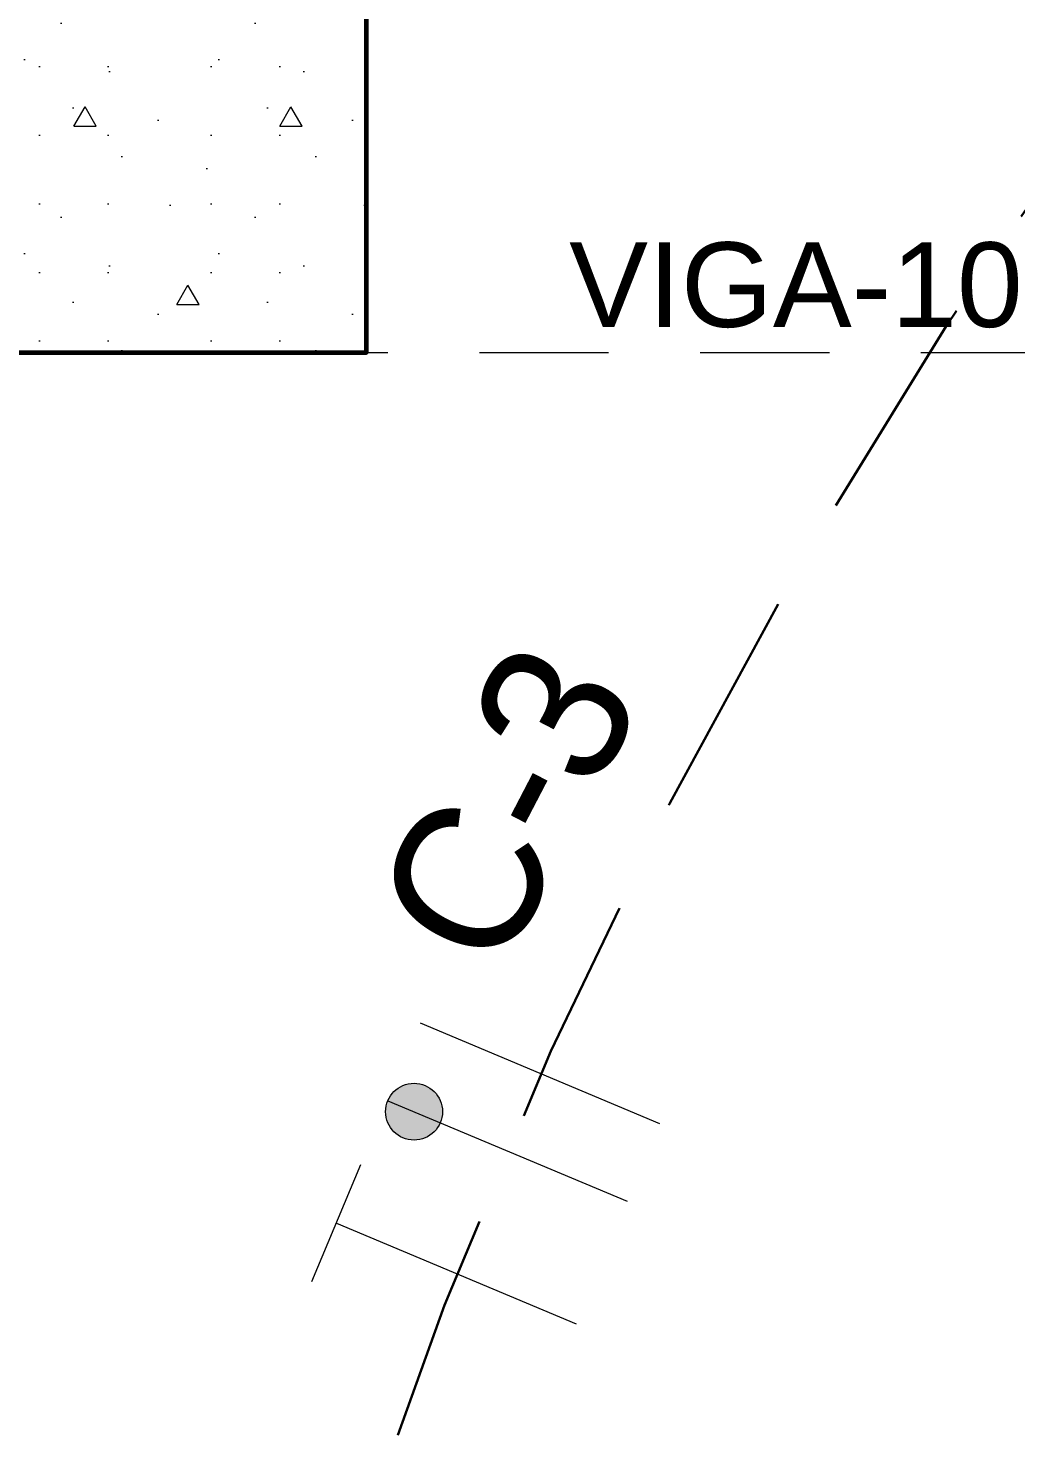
# Model space of a CAD drawing. Header units: inches. Extents: x -19 to 5698, y -728 to 92.
# Drawn here: x 301.301 to 302.379, y 15.707 to 17.254 of the extents above; entities that cross this region are included whole.
import ezdxf

# ---------------------------------------------------------------- set-up
doc = ezdxf.new("R2010")
doc.units = ezdxf.units.IN
doc.header["$MEASUREMENT"] = 0
for name, pattern in [('CONTINUA', [0]), ('HIDDEN', [0.375, 0.25, -0.125]), ('Hidden Line', [0.195611, 0.141111, -0.0545]), ('RAYITAS', [0.375, 0.25, -0.125])]:
    doc.linetypes.add(name, pattern=pattern)
for name, color, linetype, lineweight in [('00 conduct tomacorr', 120, 'HIDDEN', 30), ('00 IE CKTO ILUMINACION', 3, 'Continuous', 50), ('T-TECHO-E', 150, 'Continuous', 20), ('TOMACORRIENTE', 22, 'RAYITAS', 9)]:
    doc.layers.add(name, color=color, linetype=linetype, lineweight=lineweight)
for name, color, linetype in [('02 _ ARQ _ ZON _ Espacio.3D', 7, 'Continuous'), ('08 _ STR _ EXT _ 06 Columnas', 7, 'Continuous'), ('08 _ STR _ EXT _ 09 Vigas', 251, 'Continuous'), ('Notas - Etiquetas', 7, 'Continuous')]:
    doc.layers.add(name, color=color, linetype=linetype)
doc.styles.add('Estilo_Generado_4', font='swisse.ttf')

# ---------------------------------------------------------------- blocks, each defined once
blk = doc.blocks.new('a')
at = {"layer": 'TOMACORRIENTE', "ltscale": 0.05}
h = blk.add_hatch(color=4, dxfattribs=at)
edge = h.paths.add_edge_path()
edge.add_arc((0, 0.0752), 0.0211, 0, 360)
at = {"layer": 'TOMACORRIENTE', "color": 4}
for p, q in [((-0.1455, 0.0963), (-0.0515, 0.0963)), ((-0.0985, 0.0963), (-0.0985, -0.0966)), ((0, 0.0963), (0, -0.0963)), ((0.0623, -0.0963), (0.0623, 0.0963))]:
    blk.add_line(p, q, dxfattribs=at)
blk.add_circle((0, 0.0752), 0.0211, dxfattribs=at)
blk = doc.blocks.new('CABLE 3FACE')
at = {"layer": 'T-TECHO-E', "rotation": 59.94170052614085}
blk.add_blockref('a', (0, 0), dxfattribs=at)

msp = doc.modelspace()

# ---------------------------------------------------------------- hatches: boundary and pattern name
at = {"layer": '08 _ STR _ EXT _ 06 Columnas', "linetype": 'Continuous', "lineweight": 9}
h = msp.add_hatch(dxfattribs=at)
h.set_pattern_fill('HORMIGÓN_EN_MASA_0002', style=0, pattern_type=2)
h.set_pattern_definition([(0, (277.50006, 1e-08), (0, 0.3897114), [0.024375, -0.200625]), (0, (277.61256, 0.19486), (0, 0.3897114), [0.024375, -0.200625]), (60, (277.50006, 1e-08), (-0.3375, 0.1948557), [0.024375, -0.200625]), (60, (277.72506, 1e-08), (-0.3375, 0.1948557), [0.024375, -0.200625]), (120, (277.52444, 1e-08), (0.3375, 0.1948557), [0.024375, -0.200625]), (120, (277.74944, 1e-08), (0.3375, 0.1948557), [0.024375, -0.200625]), (0, (277.50006, 0.0375), (0, 0.075), [0, -0.075, 0, -0.1125]), (45, (277.53756, 0.0375), (-0.053033, 0.053033), [0, -0.05625, 0, -0.09375])])
h.paths.add_polyline_path([(301.67, 17.4), (300.57, 17.4), (300.57, 16.2998), (301.07, 16.2999), (301.07, 16.9), (301.67, 16.9001)])

# ---------------------------------------------------------------- linework, layer by layer
at = {"layer": '00 conduct tomacorr'}
msp.add_arc((307.2148, 13.7389, -0.0007), 5.8568, 132.12487, 179.54316, dxfattribs=at)
at = {"layer": '02 _ ARQ _ ZON _ Espacio.3D', "color": 254, "linetype": 'Continuous', "lineweight": 0, "flags": 128}
msp.add_lwpolyline([(285.82, 11.584, 1.006545), (290.9535, 6.4505), (297.3949, 6.4505), (297.3958, 7.7), (297.6258, 7.7), (297.6258, 6.4505), (302.4195, 6.4505), (302.4195, 7.7), (302.995, 7.7), (302.995, 17.35), (301.67, 17.35), (301.67, 16.9001), (301.07, 16.9), (301.07, 16.2999), (300.57, 16.2998), (300.5701, 17.35), (297.5201, 17.35), (297.5201, 26.5963), (285.82, 26.5963), (285.82, 22.7663), (287.07, 22.7663), (287.07, 22.4977), (285.82, 22.4977)], format="xyb", close=True, dxfattribs=at)
at = {"layer": '08 _ STR _ EXT _ 06 Columnas', "color": 7, "linetype": 'Continuous', "lineweight": 60, "flags": 128}
msp.add_lwpolyline([(301.67, 17.4), (300.57, 17.4), (300.57, 16.2998), (301.07, 16.2999), (301.07, 16.9), (301.67, 16.9001)], close=True, dxfattribs=at)
at = {"layer": '08 _ STR _ EXT _ 09 Vigas', "color": 251, "linetype": 'Hidden Line', "lineweight": 13, "true_color": 0x636466}
msp.add_line((301.07, 16.9), (307.57, 16.9), dxfattribs=at)

# ---------------------------------------------------------------- block references
at = {"layer": '00 conduct tomacorr', "xscale": 1.47256122672843, "yscale": 1.47256122672843, "zscale": 1.47256122672843, "rotation": 7.242577688135261}
msp.add_blockref('CABLE 3FACE', (301.824, 16.0275, -0.0007), dxfattribs=at)

# ---------------------------------------------------------------- texts
at = {"layer": '00 IE CKTO ILUMINACION', "color": 4, "linetype": 'CONTINUA', "lineweight": 15}
msp.add_text('C-3', height=0.15962, rotation=62.5278, dxfattribs=at).set_placement((301.8148, 16.2166, -0.0007))
at = {"layer": 'Notas - Etiquetas', "color": 171, "linetype": 'Continuous', "lineweight": 13, "insert": (301.8913, 16.9267), "char_height": 0.0925, "attachment_point": 7, "style": 'Estilo_Generado_4'}
msp.add_mtext('\\A1;{\\pql;\\fSwis721 Ex BT|b0|i0|c0|p34;VIGA-101\\fSwis721 Ex BT|b0|i0|c0|p34; \\fSwis721 Ex BT|b0|i0|c0|p34;0.60\\fSwis721 Ex BT|b0|i0|c0|p34;x\\fSwis721 Ex BT|b0|i0|c0|p34;0.50\\fSwis721 Ex BT|b0|i0|c0|p34;m}', dxfattribs=at)

doc.saveas('drawing.dxf')
